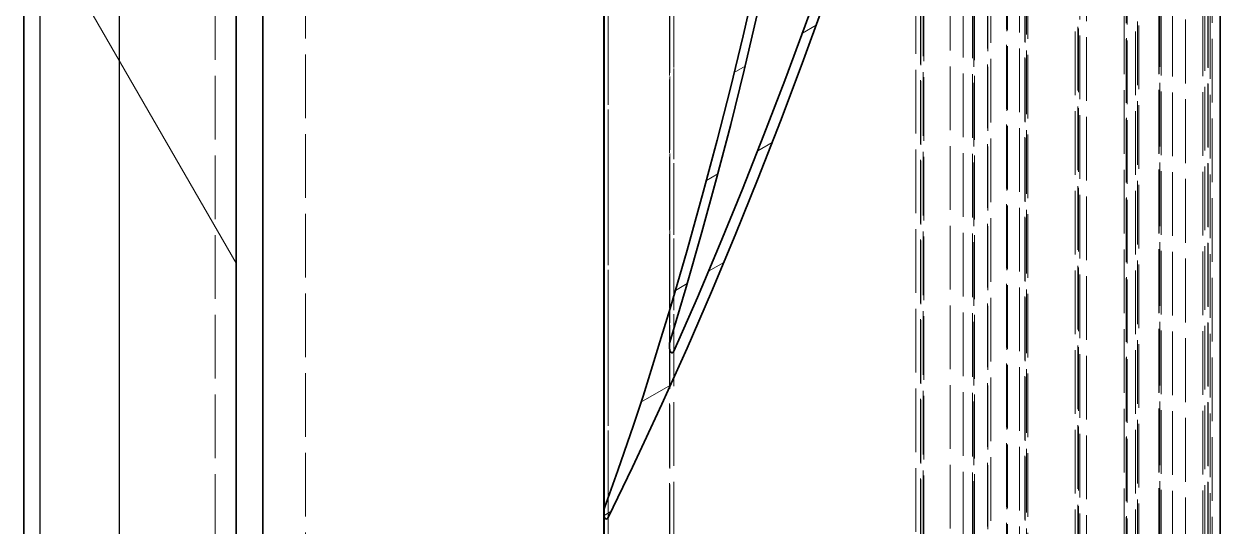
# Model space of a CAD drawing. Header units: millimetres. Extents: x 2773 to 32180, y 2797 to 23592.
# Drawn here: x 13183.9 to 13409.1, y 10749.7 to 10844.2 of the extents above; entities that cross this region are included whole.
import ezdxf

# ---------------------------------------------------------------- set-up
doc = ezdxf.new("R2010")
doc.units = ezdxf.units.MM
doc.linetypes.add('DASHED', pattern=[15, 12, -3])

# ---------------------------------------------------------------- blocks, each defined once
blk = doc.blocks.new('A$C55E021B5')
at = {"color": 7, "lineweight": 35}
for p, q in [((1374.999025444835, 38.50007679502596), (1374.999025444835, 2102.499800545775)), ((1414.999321274678, 2102.499800545775), (1414.999321274678, 38.50007679502596)), ((1369.999331788727, 2070.499838539894), (1369.999331788727, 209.7874208077847)), ((1369.999331788727, 2070.499838539894), (1369.999331788727, 209.7873063668667)), ((1374.999025444835, 70.50003880079021), (1374.999025444835, 2070.499838539894)), ((1374.999025444835, 2070.499838539894), (1374.999025444835, 209.7873063668667)), ((1189.732955450061, 265.4537591199914), (1189.732955450061, 907.4464451202948)), ((1305.805773789165, 385.6727709484112), (1305.805773789165, 698.223547837144))]:
    blk.add_line(p, q, dxfattribs=at)
at = {"color": 7, "linetype": 'DASHED', "lineweight": 13}
for p, q in [((1361.998997964649, 2074.499776570272), (1361.998997964649, 66.50021521144663)), ((1369.999331788727, 2074.499776570272), (1369.999331788727, 66.50021521144663)), ((1378.999421238652, 1050.499847975821), (1378.999421238652, 38.50007679502596)), ((1304.988208062234, 385.9509767550335), (1304.988208062234, 1035.811359586456)), ((1292.613485611728, 377.0206962487719), (1292.613485611728, 1028.381170282402)), ((1293.344991788486, 376.5421044417017), (1293.344991788486, 1027.979711635999)), ((1293.446157536338, 376.7561089082446), (1293.446157536338, 1028.1593838353)), ((1216.417366939932, 312.418355385802), (1216.417366939932, 970.9437447375676)), ((1216.541420866022, 312.7213948656863), (1216.541420866022, 971.2303047292226)), ((1214.860055292127, 310.775213069428), (1214.860055292127, 969.3866619714827)), ((1216.135842347503, 311.055593253026), (1216.135842347503, 969.6528514845122)), ((1217.023445899933, 311.840886648657), (1217.023445899933, 970.3971750410565)), ((1245.513734653461, 303.2198254304531), (1245.513734653461, 962.1572019907471)), ((1245.651063722893, 304.1908563925244), (1245.651063722893, 963.0930995991512)), ((1247.010163747225, 304.597235997353), (1247.010163747225, 963.4840296836628)), ((1246.084565818877, 302.4922102439741), (1246.084565818877, 961.4549926821201)), ((1246.119813613463, 302.6534574597899), (1246.119813613463, 961.610632294236)), ((1205.285930331782, 298.6959770000831), (1205.285930331782, 957.7718270387559)), ((1205.026836154037, 297.9521112070943), (1205.026836154037, 957.0467295518902)), ((1205.687846741741, 296.8082744992862), (1205.687846741741, 955.9288709264074)), ((1207.260722350897, 295.1496826627117), (1207.260722350897, 954.3031236256065)), ((1207.326640304163, 295.5702529379923), (1207.326640304163, 954.7160263611295)), ((1207.436961323358, 295.3803954994364), (1207.436961323358, 954.5297165902157)), ((1240.537386939264, 290.236048556777), (1240.537386939264, 949.4510587192199)), ((1201.096478185602, 287.1477466661308), (1201.096478185602, 946.3732853904658)), ((1235.955173654351, 288.4899094384455), (1235.955173654351, 947.7136171085585)), ((1235.959293526466, 288.4526017079188), (1235.959293526466, 947.6765382597514)), ((1236.096622595898, 287.1484333114058), (1236.096622595898, 946.3742009175767)), ((1236.378604951882, 288.7848236151331), (1236.378604951882, 948.0075013172172)), ((1238.105289118816, 288.9440108947747), (1238.105289118816, 948.1661163925019)), ((1198.701001450405, 285.3242455051804), (1198.701001450405, 944.5456643575162)), ((1200.814495829618, 285.5176506113785), (1200.814495829618, 944.7399849908252)), ((1201.234265018706, 285.8474692598975), (1201.234265018706, 945.070948048291)), ((1201.238384890705, 285.8103904112068), (1201.238384890705, 945.0338691994839)), ((1196.273023502072, 284.0555537850887), (1196.273023502072, 943.2694195384684)), ((1229.756597221698, 279.0707374448248), (1229.756597221698, 938.2177697178267)), ((1229.866918240892, 278.8880897824711), (1229.866918240892, 938.031459946913)), ((1229.932836194275, 279.2930960965168), (1229.932836194275, 938.4443626824359)), ((1232.891819877885, 276.6984922105039), (1232.891819877885, 935.7920805872709)), ((1233.4457137914, 275.1495347477321), (1233.4457137914, 934.200665553828)), ((1233.553288229261, 275.6100448940706), (1233.553288229261, 934.6744508435077)), ((1192.003462732057, 271.955260591727), (1192.003462732057, 930.8995036054694)), ((1192.011702476171, 272.027472794085), (1192.011702476171, 930.9743479482422)), ((1192.609541691942, 271.4288324920053), (1192.609541691942, 930.3529339089582)), ((1191.60795501199, 269.928283526242), (1191.60795501199, 928.7910446253663)), ((1192.998182958559, 270.4003522025014), (1192.998182958559, 929.28314045773)), ((1191.232588888714, 265.457993433025), (1191.232588888714, 924.1021724299353)), ((1226.183752597528, 263.2696547109226), (1226.183752597528, 921.7868043185736)), ((1227.531866296296, 263.6164106113429), (1227.531866296296, 922.1546173430106)), ((1225.909094458548, 262.4216477069131), (1225.909094458548, 920.886154504522)), ((1226.46756600785, 261.738550027163), (1226.46756600785, 920.1589970817149)), ((1226.514715654994, 261.9080369869771), (1226.514715654994, 920.3395848080108)), ((1207.823313772082, 240.7746953671158), (1207.823313772082, 897.1659909793234))]:
    blk.add_line(p, q, dxfattribs=at)
at = {"color": 7, "linetype": 'DASHED', "lineweight": 13, "ltscale": 0.2370201110839844}
blk.add_line((1292.613485611728, 732.7746261902212), (1292.613485611728, 874.986659613467), dxfattribs=at)
at = {"color": 7, "linetype": 'DASHED', "lineweight": 13, "ltscale": 0.2415538787841797}
blk.add_line((1293.344991788486, 730.3235311818135), (1293.344991788486, 875.2558245896653), dxfattribs=at)
at = {"color": 7, "linetype": 'DASHED', "lineweight": 13, "ltscale": 0.2426151275634766}
blk.add_line((1293.446157536338, 729.5663902454835), (1293.446157536338, 875.1354327721347), dxfattribs=at)
at = {"color": 7, "linetype": 'DASHED', "lineweight": 13, "ltscale": 0.2966709136962891}
blk.add_line((1305.675768936737, 697.4323035151756), (1305.675768936737, 875.4348101435753), dxfattribs=at)
at = {"color": 7, "linetype": 'DASHED', "lineweight": 13, "ltscale": 0.2952529907226563}
blk.add_line((1305.805773789165, 698.223547837144), (1305.805773789165, 875.375300880085), dxfattribs=at)
at = {"color": 7, "linetype": 'DASHED', "lineweight": 13, "ltscale": 0.2878299713134765}
blk.add_line((1304.988208062234, 697.306418534863), (1304.988208062234, 870.0043609729328), dxfattribs=at)
at = {"color": 7, "lineweight": 13, "ltscale": 0.28529052734375}
blk.add_line((1305.675768936737, 699.1180178430222), (1305.675768936737, 870.2922942552541), dxfattribs=at)
at = {"color": 7, "lineweight": 35, "ltscale": 0.2864715576171875}
blk.add_line((1305.805773789165, 698.2755040017946), (1305.805773789165, 870.1583984125464), dxfattribs=at)
at = {"color": 7, "lineweight": 13, "ltscale": 0.1333336477952425}
blk.add_line((1414.999321274678, 814.4677986313181), (1374.999025444835, 745.1857408441429), dxfattribs=at)
at = {"color": 7, "lineweight": 13, "ltscale": 0.004968744873646462}
blk.add_line((1268.369411686421, 788.5393836689473), (1265.787625180194, 790.0300907180936), dxfattribs=at)
at = {"color": 7, "lineweight": 13, "ltscale": 0.003936971688708721}
blk.add_line((1281.223412589388, 781.1181207543996), (1279.17766721778, 782.2991507519328), dxfattribs=at)
at = {"color": 7, "lineweight": 13, "ltscale": 0.005220654711644239}
blk.add_line((1276.815149459158, 766.3426572876342), (1274.102442573509, 767.9088953250612), dxfattribs=at)
at = {"color": 7, "lineweight": 13, "ltscale": 0.00412036958104147}
blk.add_line((1286.476249496787, 760.7648082491069), (1284.335289303664, 762.0009987561789), dxfattribs=at)
at = {"color": 7, "lineweight": 13, "ltscale": 0.005534264821588686}
blk.add_line((1286.065177815603, 743.681758651539), (1283.189507100717, 745.3420671015338), dxfattribs=at)
at = {"color": 7, "lineweight": 13, "ltscale": 0.004300831621016475}
blk.add_line((1292.313650476732, 740.0741239964555), (1290.078848752761, 741.3643306042359), dxfattribs=at)
at = {"color": 7, "lineweight": 13, "ltscale": 0.0069061279296875}
blk.add_line((1292.613485611728, 728.6309504005185), (1292.613485611728, 732.7746261902212), dxfattribs=at)
at = {"color": 7, "lineweight": 13, "ltscale": 0.01069662510199406}
blk.add_line((1298.793751501697, 719.0124223744788), (1293.23558629652, 722.2213449644914), dxfattribs=at)
at = {"color": 7, "lineweight": 13, "ltscale": 0.002503772125914422}
blk.add_line((1305.74534899868, 697.6783514312992), (1304.444384947172, 698.4295414412918), dxfattribs=at)
at = {"color": 7, "lineweight": 13}
blk.add_line((1305.675768936737, 385.4309573453211), (1305.675768936737, 697.4323035151756), dxfattribs=at)
at = {"color": 7, "lineweight": 35}
for points in [[(1304.988208062234, 697.306418534863), (1300.416523339329, 706.782124328689), (1298.19453899526, 711.4707676424005), (1294.858358134152, 718.656968966272), (1292.465627980288, 723.927200889244), (1290.10997667523, 729.212539009779), (1285.511283901971, 739.8232695628249), (1281.055871124598, 750.4843541081354), (1276.734125308212, 761.1960215271974), (1272.535975654362, 771.9612472835288), (1268.451351364478, 782.7811757857271), (1264.477048093904, 793.6526026890206), (1261.128965380005, 803.0953495062713), (1257.866942216395, 812.5687664823199), (1254.692809657296, 822.0719380900555), (1251.606567702591, 831.6032621570921), (1249.368561633615, 838.7141613745189), (1247.16992323134, 845.8669459581433), (1244.978151282514, 853.1620950105425), (1242.83627556228, 860.4435111559287), (1238.823062388561, 874.4769398839271), (1234.923374579041, 888.553627268906), (1231.117986063808, 902.6683090295701)], [(1292.613485611728, 728.6309504005185), (1288.174094559145, 738.7456941310375), (1283.865166122545, 748.9172005435976), (1279.688989119706, 759.1159438882314), (1275.632746170959, 769.3533682541747), (1271.689570822738, 779.6269559416978), (1267.852596621597, 789.9408268229163), (1264.11541487764, 800.3000162970566), (1260.478483354309, 810.7042954823992), (1256.484496250385, 822.5402302169532), (1252.636535723679, 834.4008841840841), (1248.924988739294, 846.3054834533541), (1245.332918045329, 858.2721096857276), (1243.064241817556, 866.0547769348195), (1240.840426419149, 873.8401907651278), (1236.49258807952, 889.4643478812941), (1232.922032273127, 902.6683090295701)], [(1305.675768936737, 699.1180178430222), (1303.14479418633, 706.1817674133054), (1301.94270706478, 709.6152230319858), (1300.204578808844, 714.7169979630562), (1298.409230107194, 720.183381573559), (1296.612965878434, 725.8459168715926), (1294.96089717267, 731.2079303892388), (1293.325765718808, 736.6477637130592), (1290.115927601568, 747.6661327206821), (1287.077750821118, 758.5412217325356), (1284.459343229755, 768.337362021819), (1281.950798894031, 778.1632569427893), (1279.558068740167, 788.0182198501716), (1277.28573040395, 797.9011063351354), (1275.133783885263, 807.8103142249456), (1272.856867913375, 818.9609769028903), (1270.712245611692, 830.1816774062172), (1268.699459216659, 841.4495275566878), (1266.821255309842, 852.7173777072749), (1265.073514019008, 863.9623396795068), (1263.206296437638, 876.8488417956105), (1261.457639619694, 889.7522811636154), (1259.803739859592, 902.6683090295701)], [(1293.344991788486, 730.3235311818135), (1290.284842357025, 740.6531949061027), (1287.332267363192, 751.0139865527453), (1284.555931342053, 761.1669535409019), (1281.899071611217, 771.3311357363418), (1279.365808042916, 781.5159172923595), (1276.955225110039, 791.7418975690671), (1274.668696103254, 802.017316310812)]]:
    blk.add_lwpolyline(points, dxfattribs=at)
blk.add_arc((1290.751761193256, 729.5961448771704), 2.694055421851827, 359.3661286194707, 15.66977650840276, dxfattribs=at)
for centre, start_param, end_param in [((1292.946279723416, 729.5663902454835), 2.412904155935021, 4.712395693068051), ((1305.305438212687, 698.2755040017946), 4.712395746866225, 5.44927534164786), ((1305.305438212687, 698.2755040017946), 2.454153184013387, 4.712395746866225)]:
    blk.add_ellipse(centre, major_axis=(7.677398984866466e-17, 1.253814404318334), ratio=0.398818739149234, start_param=start_param, end_param=end_param, dxfattribs=at)
blk = doc.blocks.new('A$C25707C5C')
for p, q in [((0.0001633717038203031, 2585.999514975701), (0.0001633718784432858, 5.312240682542324e-05)), ((15.00016337190755, 5.312246503308415e-05), (15.00016337184934, 2585.999514975701))]:
    blk.add_line(p, q)
blk = doc.blocks.new('1')
blk.add_blockref('A$C25707C5C', (13186.86372174846, 9802.467462682544))
at = {"xscale": -1}
blk.add_blockref('A$C55E021B5', (14598.86380744574, 10053.96757495069), dxfattribs=at)

msp = doc.modelspace()

# ---------------------------------------------------------------- block references
msp.add_blockref('1', (0, 0))

doc.saveas('drawing.dxf')
